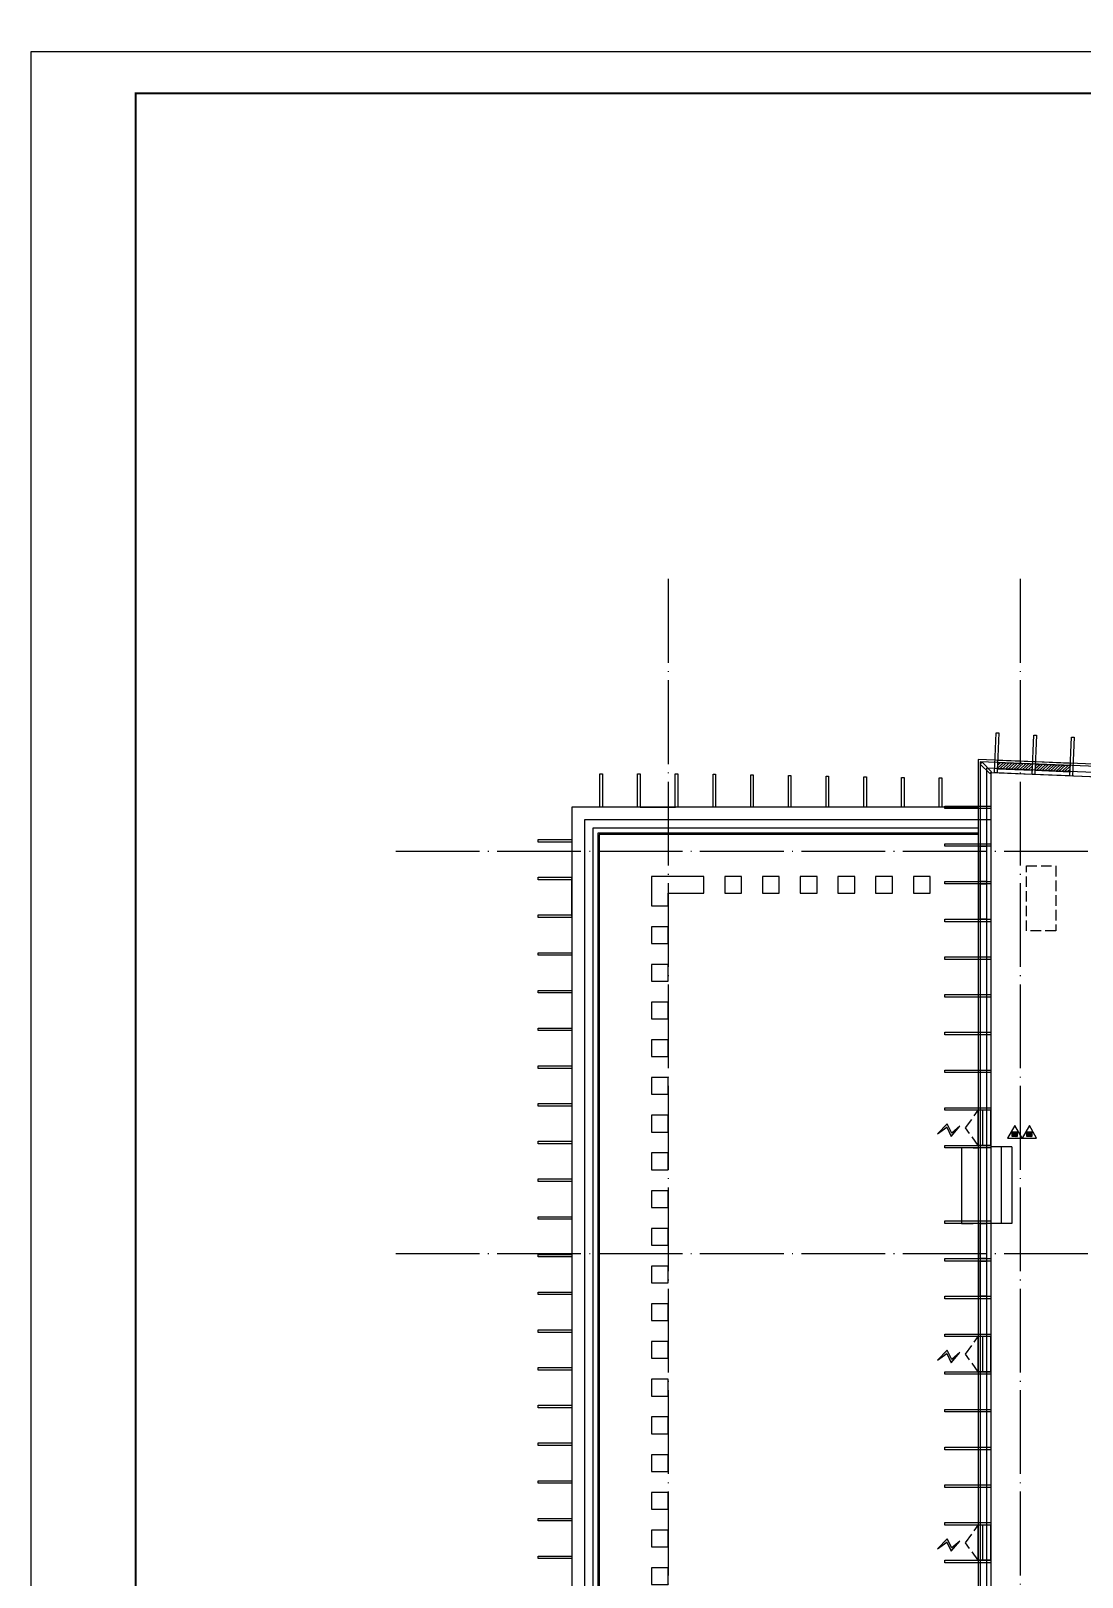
# Model space of a CAD drawing. Extents: x -2209072 to 495824, y -92434 to 572724.
# Drawn here: x 81831 to 106920, y 457302 to 494199 of the extents above; entities that cross this region are included whole.
import ezdxf

# ---------------------------------------------------------------- set-up
doc = ezdxf.new("R2010")
doc.units = 0
doc.header["$LTSCALE"] = 1000
doc.header["$MEASUREMENT"] = 0
for name, pattern in [('6#7#幕墙$0$DASH', [0.35, 0.25, -0.1]), ('X-104 6#7#平面$0$104-1112 结构$0$$AUDIT_BAD_LTYPE1', [0]), ('X-104 6#7#平面$0$DASH', [0.35, 0.25, -0.1]), ('X-104 6#7#平面$0$DOTE', [2.42, 2, -0.2, 0.02, -0.2])]:
    doc.linetypes.add(name, pattern=pattern)
doc.layers.get('0').update_dxf_attribs({"linetype": 'CONTINUOUS'})
doc.layers.add('6#7#幕墙$0$04-不打印_辅助线', color=165, linetype='CONTINUOUS', plot=False)
for name, color, linetype in [('6#7#幕墙$0$04-电动窗', 1, 'CONTINUOUS'), ('6#7#幕墙$0$A-C_玻璃幕墙', 140, 'CONTINUOUS'), ('6#7#幕墙$0$A-C_窗', 140, 'CONTINUOUS'), ('6#7#幕墙$0$A-O_屋面', 201, 'CONTINUOUS'), ('6#7#幕墙$0$A-TECH_结构', 21, 'CONTINUOUS'), ('X-104 6#7#平面$0$A-E_栏杆', 232, 'CONTINUOUS'), ('X-104 6#7#平面$0$A-E_楼梯', 171, 'CONTINUOUS'), ('X-104 6#7#平面$0$A-SUR_看线', 231, 'CONTINUOUS'), ('X-104 6#7#平面$0$A-TECH_结构', 21, 'CONTINUOUS'), ('X-104 6#7#平面$0$A_AXIS-轴线', 36, 'X-104 6#7#平面$0$DOTE'), ('X-104 6#7#平面$0$EH_石材', 116, 'CONTINUOUS'), ('X-104 6#7#平面$0$EQUIP_消防-01', 7, 'CONTINUOUS')]:
    doc.layers.add(name, color=color, linetype=linetype)

# ---------------------------------------------------------------- blocks, each defined once
blk = doc.blocks.new('图框-A1')
for points, const_width in [([(0, 0), (841, 0), (841, 594), (0, 594)], 0.05), ([(766, 584), (25, 584), (25, 10), (766, 10)], 0.5)]:
    blk.add_lwpolyline(points, close=True, dxfattribs=dict(const_width=const_width))
at = {"const_width": 0.05}
blk.add_lwpolyline([(0, 297), (2, 297)], dxfattribs=at)
blk = doc.blocks.new('*U1303')
at = {"layer": 'X-104 6#7#平面$0$A_AXIS-轴线'}
for p, q in [((0, 25700), (0, -6500)), ((8400, 25700), (8400, -6500))]:
    blk.add_line(p, q, dxfattribs=at)
for points in [[(-6500, 19200), (53815, 19200)], [(-6500, 9600), (53815, 9600)]]:
    blk.add_lwpolyline(points, dxfattribs=at)
blk = doc.blocks.new('X-104 6#7#平面$0$fdsgfh')
at = {"layer": 'X-104 6#7#平面$0$A-TECH_结构'}
blk.add_lwpolyline([(-32900, 258281), (-32900, 251250), (-35600, 251250), (-35600, 257150), (-35400, 257150), (-35400, 258381), (-42700, 258675), (-42700, 233884), (-28011, 234950), (-5900, 234950), (-5900, 258295), (-21500, 257849), (-21500, 257150), (-21300, 257150), (-21300, 251450), (-24000, 251450), (-24000, 257150), (-23600, 257150), (-23600, 257907)], close=True, dxfattribs=at)
blk.add_lwpolyline([(-42700, 257550), (-52400, 257550), (-52400, 233180), (-42700, 233884)], dxfattribs=at)
blk = doc.blocks.new('*U1379')
for p, q in [((1830, 500), (0, 500)), ((0, 500), (0, 0)), ((1830, 500), (1830, 0)), ((1830, 250), (0, 250)), ((1830, 0), (0, 0))]:
    blk.add_line(p, q)
blk = doc.blocks.new('X-104 6#7#平面$0$FDSFFSDG')
at = {"layer": 'X-104 6#7#平面$0$A-E_楼梯'}
for points in [[(-420, 1800), (-701, 1800), (-701, 0), (-420, 0)], [(-420, 1800), (-301, 1800), (-301, 0), (-420, 0)]]:
    blk.add_lwpolyline(points, dxfattribs=at)
at = {"layer": 'X-104 6#7#平面$0$A-E_楼梯', "xscale": -1, "rotation": 270}
blk.add_blockref('*U1379', (-1, 0), dxfattribs=at)
blk = doc.blocks.new('X-104 6#7#平面$0$rfgggh')
for points in [[(0, 18600), (-400, 18600), (-400, 17900), (0, 17900), (0, 18200), (0, 18200)], [(0, 18200), (853, 18200), (853, 18600), (0, 18600)], [(982, -2450), (0, -2520), (0, -2400), (-400, -2400), (-400, -2950), (1011, -2848)], [(1011, -2848), (1410, -2819), (1381, -2420), (982, -2449), (982, -2450)]]:
    blk.add_lwpolyline(points)
for points in [[(1353, 18600), (1353, 18200), (1753, 18200), (1753, 18600)], [(2253, 18600), (2253, 18200), (2653, 18200), (2653, 18600)], [(3153, 18600), (3153, 18200), (3553, 18200), (3553, 18600)], [(4053, 18600), (4053, 18200), (4453, 18200), (4453, 18600)], [(4953, 18600), (4953, 18200), (5353, 18200), (5353, 18600)], [(5853, 18600), (5853, 18200), (6253, 18200), (6253, 18600)], [(-400, 17400), (-400, 17000), (0, 17000), (0, 17400)], [(-400, 16500), (-400, 16100), (0, 16100), (0, 16500)], [(-400, 15600), (-400, 15200), (0, 15200), (0, 15600)], [(-400, 14700), (-400, 14300), (0, 14300), (0, 14700)], [(-400, 13800), (-400, 13400), (0, 13400), (0, 13800)], [(-400, 12900), (-400, 12500), (0, 12500), (0, 12900)], [(-400, 12000), (-400, 11600), (0, 11600), (0, 12000)], [(-400, 11100), (-400, 10700), (0, 10700), (0, 11100)], [(-400, 10200), (-400, 9800), (0, 9800), (0, 10200)], [(-400, 9300), (-400, 8900), (0, 8900), (0, 9300)], [(-400, 8400), (-400, 8000), (0, 8000), (0, 8400)], [(-400, 7500), (-400, 7100), (0, 7100), (0, 7500)], [(-400, 6600), (-400, 6200), (0, 6200), (0, 6600)], [(-400, 5700), (-400, 5300), (0, 5300), (0, 5700)], [(-400, 4800), (-400, 4400), (0, 4400), (0, 4800)], [(-400, 3900), (-400, 3500), (0, 3500), (0, 3900)], [(-400, 3000), (-400, 2600), (0, 2600), (0, 3000)], [(-400, 2100), (-400, 1700), (0, 1700), (0, 2100)], [(-400, 1200), (-400, 800), (0, 800), (0, 1200)], [(-400, 300), (-400, -100), (0, -100), (0, 300)], [(-400, -600), (-400, -1000), (0, -1000), (0, -600)], [(-400, -1500), (-400, -1900), (0, -1900), (0, -1500)], [(4572, -2189), (4601, -2587), (5000, -2559), (4971, -2160)], [(5470, -2123), (5499, -2522), (5898, -2493), (5869, -2094)], [(1880, -2384), (1908, -2783), (2307, -2754), (2278, -2355)], [(2777, -2319), (2806, -2718), (3205, -2689), (3176, -2290)], [(3675, -2254), (3704, -2653), (4103, -2624), (4074, -2225)]]:
    blk.add_lwpolyline(points, close=True)
at = {"layer": 'X-104 6#7#平面$0$A-E_栏杆', "linetype": 'X-104 6#7#平面$0$104-1112 结构$0$$AUDIT_BAD_LTYPE1'}
for points in [[(7400, 19630), (-1680, 19630), (-1680, -4076), (7388, -3418)], [(7400, 19600), (-1650, 19600), (-1650, -4044), (7386, -3388)]]:
    blk.add_lwpolyline(points, dxfattribs=at)
at = {"layer": 'X-104 6#7#平面$0$EH_石材', "linetype": 'X-104 6#7#平面$0$104-1112 结构$0$$AUDIT_BAD_LTYPE1'}
for p, q in [((-667, 20250), (173, 20250)), ((-2300, 17650), (-2300, 18550))]:
    blk.add_line(p, q, dxfattribs=at)
blk = doc.blocks.new('*U1544')
at = {"layer": '6#7#幕墙$0$A-C_玻璃幕墙'}
blk.add_lwpolyline([(-550, 30), (550, 30), (550, -30), (-550, -30)], close=True, dxfattribs=at)
blk = doc.blocks.new('*U1545')
at = {"layer": '6#7#幕墙$0$A-C_玻璃幕墙', "color": 0, "linetype": 'ByBlock', "lineweight": -2, "transparency": 16777216}
for p in [(0, 13500), (0, 12600), (0, 11700), (0, 10800), (0, 9900), (0, 9000), (0, 8100), (0, 7200), (0, 6300), (0, 5400), (0, 4500), (0, 3600), (0, 2700), (0, 1800), (0, 900), (0, 0)]:
    blk.add_blockref('*U1544', p, dxfattribs=at)
blk = doc.blocks.new('6#7#幕墙$0$900kaiqishan')
at = {"layer": '6#7#幕墙$0$04-电动窗'}
h = blk.add_hatch(color=1, dxfattribs=at)
h.dxf.hatch_style = 1
h.paths.add_polyline_path([(958, 485), (795, 680), (1016, 789), (777, 1018), (937, 802), (716, 693)])
at = {"layer": '6#7#幕墙$0$04-电动窗', "color": 1}
blk.add_lwpolyline([(958, 485), (795, 680), (1016, 789), (777, 1018), (937, 802), (716, 693), (958, 485)], close=True, dxfattribs=at)
at = {"layer": '6#7#幕墙$0$A-C_窗'}
for p, q in [((500, 50), (1340, 50)), ((500, -250), (500, 50)), ((1340, -250), (1340, 50)), ((1340, -50), (500, -50)), ((1340, -150), (500, -150)), ((500, -250), (1340, -250))]:
    blk.add_line(p, q, dxfattribs=at)
at = {"layer": '6#7#幕墙$0$A-C_窗', "linetype": '6#7#幕墙$0$DASH'}
blk.add_lwpolyline([(500, 50), (920, 350), (1340, 50)], dxfattribs=at)
blk = doc.blocks.new('*U1672')
blk.add_lwpolyline([(-1360, 0), (-520, 0), (-520, -150), (-1360, -150)], close=True)
blk = doc.blocks.new('*U1518')
at = {"layer": '6#7#幕墙$0$A-C_玻璃幕墙'}
blk.add_lwpolyline([(-550, 30), (550, 30), (550, -30), (-550, -30)], close=True, dxfattribs=at)
blk = doc.blocks.new('*U1519')
at = {"layer": '6#7#幕墙$0$A-C_玻璃幕墙', "color": 0, "linetype": 'ByBlock', "lineweight": -2, "transparency": 16777216}
for p in [(0, 8100), (0, 7200), (0, 6300), (0, 5400), (0, 4500), (0, 3600), (0, 2700), (0, 1800), (0, 900), (0, 0)]:
    blk.add_blockref('*U1518', p, dxfattribs=at)
blk = doc.blocks.new('6#7#幕墙$0$jiao')
at = {"layer": '6#7#幕墙$0$A-C_窗'}
blk.add_lwpolyline([(51079, -1171), (51308, -1400), (51350, -1358), (51121, -1129)], close=True, dxfattribs=at)
blk = doc.blocks.new('6#7#幕墙$0$fsdfsdfsfdsd')
h = blk.add_hatch()
h.set_pattern_fill('ANSI31', color=0, scale=30)
h.set_pattern_definition([(45, (-30.005, 9e-10), (-33.6759605, 33.6759605), [])])
h.paths.add_polyline_path([(249482, 146350), (249482, 146500), (248642, 146500), (248642, 146350)])
at = {"color": 0, "extrusion": (0, 0, -1)}
for p, q in [((248642, 146550), (248642, 146250)), ((249482, 146550), (248642, 146550)), ((248642, 146500), (249482, 146500)), ((249482, 146250), (249482, 146550)), ((248642, 146350), (249482, 146350)), ((249482, 146250), (248642, 146250))]:
    blk.add_line(p, q, dxfattribs=at)
blk = doc.blocks.new('6#7#幕墙')
at = {"layer": '6#7#幕墙$0$04-不打印_辅助线'}
blk.add_lwpolyline([(81834, 493710), (165934, 493710), (165934, 434310), (81834, 434310)], close=True, dxfattribs=at)
at = {"layer": '6#7#幕墙$0$A-C_玻璃幕墙'}
for points in [[(104891, 476491), (104831, 476494), (104869, 477448), (104929, 477446)], [(105790, 476455), (105730, 476458), (105768, 477397), (105828, 477394)], [(106690, 476419), (106630, 476421), (106667, 477346), (106727, 477343)], [(141840, 476426), (125545, 475961), (104440, 476810), (104440, 451384), (119440, 452472), (141840, 452472)], [(141790, 476374), (125544, 475911), (104490, 476758), (104490, 451438), (119438, 452522), (141790, 452522)], [(95411, 476472), (95471, 476472), (95471, 475672), (95411, 475672)], [(96311, 476472), (96371, 476472), (96371, 475672), (96311, 475672)], [(97211, 476472), (97271, 476472), (97271, 475672), (97211, 475672)], [(98111, 476462), (98171, 476462), (98171, 475672), (98111, 475672)], [(99011, 476447), (99071, 476447), (99071, 475672), (99011, 475672)], [(99911, 476432), (99971, 476432), (99971, 475672), (99911, 475672)], [(100811, 476417), (100871, 476417), (100871, 475672), (100811, 475672)], [(101711, 476402), (101771, 476402), (101771, 475672), (101711, 475672)], [(102611, 476387), (102671, 476387), (102671, 475672), (102611, 475672)], [(103511, 476372), (103571, 476372), (103571, 475672), (103511, 475672)], [(141640, 476220), (125544, 475761), (104640, 476602), (104640, 451599), (119433, 452672), (141640, 452672)], [(93940, 474902), (94740, 474902), (94740, 474842), (93940, 474842)], [(93940, 474002), (94740, 474002), (94740, 473942), (93940, 473942)], [(93940, 473102), (94740, 473102), (94740, 473042), (93940, 473042)], [(93940, 472202), (94740, 472202), (94740, 472142), (93940, 472142)], [(93940, 471302), (94740, 471302), (94740, 471242), (93940, 471242)], [(93940, 470402), (94740, 470402), (94740, 470342), (93940, 470342)], [(93940, 469502), (94740, 469502), (94740, 469442), (93940, 469442)], [(93940, 468602), (94740, 468602), (94740, 468542), (93940, 468542)], [(93940, 467702), (94740, 467702), (94740, 467642), (93940, 467642)], [(93940, 466802), (94740, 466802), (94740, 466742), (93940, 466742)], [(93940, 465902), (94740, 465902), (94740, 465842), (93940, 465842)], [(93940, 465002), (94740, 465002), (94740, 464942), (93940, 464942)], [(93940, 464102), (94740, 464102), (94740, 464042), (93940, 464042)], [(93940, 463202), (94740, 463202), (94740, 463142), (93940, 463142)], [(93940, 462302), (94740, 462302), (94740, 462242), (93940, 462242)], [(93940, 461402), (94740, 461402), (94740, 461342), (93940, 461342)], [(93940, 460502), (94740, 460502), (94740, 460442), (93940, 460442)], [(93940, 459602), (94740, 459602), (94740, 459542), (93940, 459542)], [(93940, 458702), (94740, 458702), (94740, 458642), (93940, 458642)], [(93940, 457802), (94740, 457802), (94740, 457742), (93940, 457742)]]:
    blk.add_lwpolyline(points, close=True, dxfattribs=at)
at = {"layer": '6#7#幕墙$0$A-O_屋面'}
for points in [[(104440, 475672), (94740, 475672), (94740, 450680), (104440, 451384)], [(104440, 475372), (95040, 475372), (95040, 451002), (104440, 451685)], [(104440, 475172), (95240, 475172), (95240, 451217), (104437, 451885)]]:
    blk.add_lwpolyline(points, dxfattribs=at)
at = {"layer": '6#7#幕墙$0$A-TECH_结构'}
blk.add_lwpolyline([(141540, 476117), (125543, 475661), (104740, 476497), (104740, 451706), (119429, 452772), (141540, 452772)], close=True, dxfattribs=at)
at = {"layer": '6#7#幕墙$0$A-C_玻璃幕墙'}
for name, p in [('*U1519', (104190, 467572)), ('*U1545', (104190, 452272))]:
    blk.add_blockref(name, p, dxfattribs=at)
for name, p, rotation in [('*U1672', (104640, 473382), 269.9999379632255), ('*U1672', (104640, 472482), 269.9999379632255), ('6#7#幕墙$0$900kaiqishan', (104490, 467102), 90), ('*U1672', (104640, 464382), 269.9999379632255), ('*U1672', (104640, 463482), 269.9999379632255), ('6#7#幕墙$0$900kaiqishan', (104490, 461702), 90), ('6#7#幕墙$0$900kaiqishan', (104490, 457202), 90)]:
    blk.add_blockref(name, p, dxfattribs=dict(at, rotation=rotation))
at = {"layer": '6#7#幕墙$0$A-C_窗'}
for name, p, rotation in [('6#7#幕墙$0$jiao', (155840, 475347), 180), ('6#7#幕墙$0$fsdfsdfsfdsd', (-149429, 340355), 357.6960412784293), ('6#7#幕墙$0$fsdfsdfsfdsd', (-148530, 340319), 357.6960412784293)]:
    blk.add_blockref(name, p, dxfattribs=dict(at, rotation=rotation))
blk = doc.blocks.new('X-104 6#7#平面$0$$TWTSYS$00000546')
h = blk.add_hatch()
h.set_pattern_fill('ANSI31', color=256, scale=200, style=0)
h.set_pattern_definition([(45, (-38543.802, -6670.83), (-17.67767, 17.67767), [])])
h.paths.add_polyline_path([(-65, 174), (65, 174), (65, 44), (-65, 44)])
for points in [[(0, 344), (-198, 0), (198, 0)], [(-65, 174), (65, 174), (65, 44), (-65, 44)]]:
    blk.add_lwpolyline(points, close=True)
blk = doc.blocks.new('X-104 6#7#平面$0$灭火器2')
at = {"layer": 'X-104 6#7#平面$0$EQUIP_消防-01', "xscale": 0.88, "yscale": 0.88, "zscale": 0.88, "rotation": 90}
for p in [(-4049632, -27064), (-4049632, -27413)]:
    blk.add_blockref('X-104 6#7#平面$0$$TWTSYS$00000546', p, dxfattribs=at)
blk = doc.blocks.new('X-104 6#7#平面$0$A$C61334207')
at = {"layer": 'X-104 6#7#平面$0$EQUIP_消防-01', "rotation": 270}
blk.add_blockref('X-104 6#7#平面$0$灭火器2', (132725, -3581858), dxfattribs=at)
blk = doc.blocks.new('X-104 6#7#平面')
at = {"layer": 'X-104 6#7#平面$0$A-TECH_结构', "linetype": 'X-104 6#7#平面$0$DASH'}
blk.add_lwpolyline([(105590, 472723), (105590, 474273), (106290, 474273), (106290, 472723)], close=True, dxfattribs=at)
at = {"xscale": 100, "yscale": 100, "zscale": 100}
for p in [(81834, 493711), (81834, 434311)]:
    blk.add_blockref('图框-A1', p, dxfattribs=at)
at = {"linetype": 'X-104 6#7#平面$0$104-1112 结构$0$$AUDIT_BAD_LTYPE1'}
blk.add_blockref('X-104 6#7#平面$0$A$C61334207', (0, 0), dxfattribs=at)
for name, p in [('6#7#幕墙', (0, 0)), ('*U1303', (97040, 455423)), ('X-104 6#7#平面$0$FDSFFSDG', (104741, 465743))]:
    blk.add_blockref(name, p)
at = {"layer": 'X-104 6#7#平面$0$A-SUR_看线', "linetype": 'X-104 6#7#平面$0$104-1112 结构$0$$AUDIT_BAD_LTYPE1'}
blk.add_blockref('X-104 6#7#平面$0$rfgggh', (97040, 455423), dxfattribs=at)
at = {"layer": 'X-104 6#7#平面$0$A-TECH_结构'}
blk.add_blockref('X-104 6#7#平面$0$fdsgfh', (147440, 217823), dxfattribs=at)

msp = doc.modelspace()

# ---------------------------------------------------------------- block references
msp.add_blockref('X-104 6#7#平面', (0, 0))

doc.saveas('drawing.dxf')
